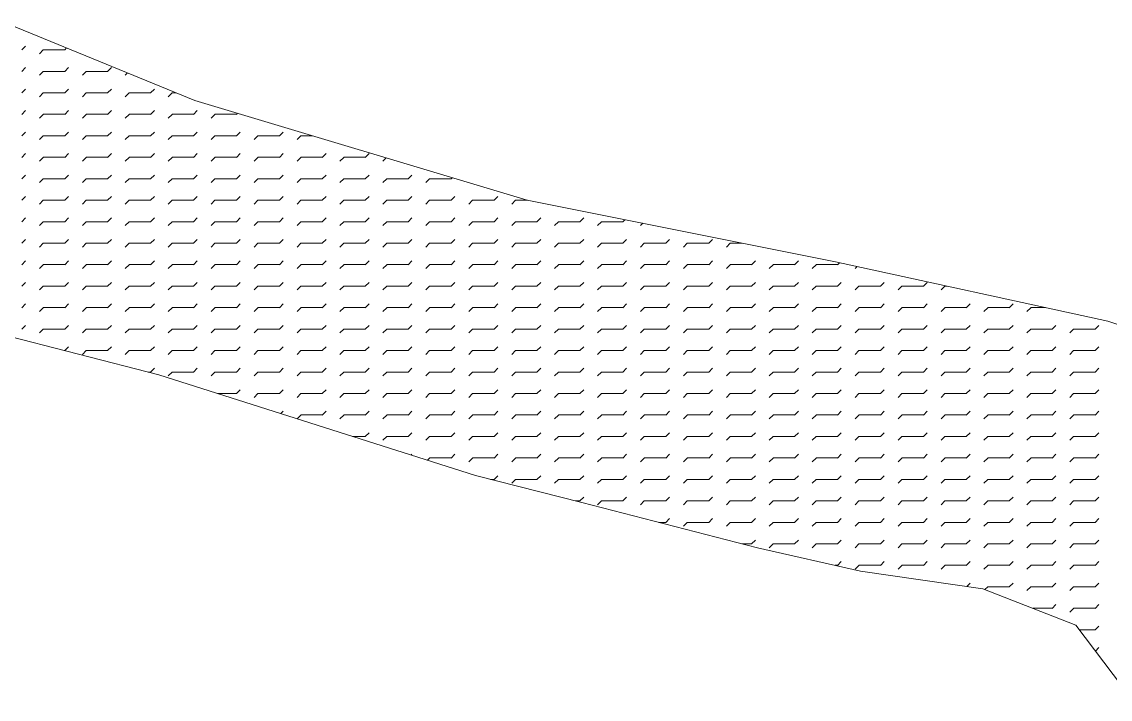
# Model space of a CAD drawing. Header units: millimetres. Extents: x 234136 to 237571, y 2625383 to 2628766.
# Drawn here: x 237427.8 to 237492.2, y 2628540.3 to 2628580.4 of the extents above; entities that cross this region are included whole.
import ezdxf

# ---------------------------------------------------------------- set-up
doc = ezdxf.new("R2010")
doc.units = ezdxf.units.MM
doc.layers.add('Pond', color=140, linetype='Continuous', lineweight=13)

msp = doc.modelspace()

# ---------------------------------------------------------------- linework, layer by layer
at = {"layer": 'Pond'}
for p, q in [((237426.646, 2628580.352), (237438.008, 2628575.695)), ((237427.77, 2628578.686), (237427.995, 2628578.911)), ((237428.816, 2628578.462), (237429.04, 2628578.686)), ((237429.04, 2628578.69), (237430.31, 2628578.69)), ((237430.31, 2628578.686), (237430.426, 2628578.802)), ((237427.77, 2628577.416), (237427.995, 2628577.641)), ((237430.31, 2628577.416), (237430.535, 2628577.641)), ((237432.85, 2628577.416), (237433.075, 2628577.641)), ((237428.816, 2628577.192), (237429.04, 2628577.416)), ((237429.04, 2628577.42), (237430.31, 2628577.42)), ((237431.356, 2628577.192), (237431.58, 2628577.416)), ((237431.58, 2628577.42), (237432.85, 2628577.42)), ((237433.896, 2628577.192), (237434.029, 2628577.325)), ((237427.77, 2628576.146), (237427.995, 2628576.371)), ((237430.31, 2628576.146), (237430.535, 2628576.371)), ((237432.85, 2628576.146), (237433.075, 2628576.371)), ((237435.39, 2628576.146), (237435.615, 2628576.371)), ((237428.816, 2628575.922), (237429.04, 2628576.146)), ((237429.04, 2628576.15), (237430.31, 2628576.15)), ((237431.356, 2628575.922), (237431.58, 2628576.146)), ((237431.58, 2628576.15), (237432.85, 2628576.15)), ((237433.896, 2628575.922), (237434.12, 2628576.146)), ((237434.12, 2628576.15), (237435.39, 2628576.15)), ((237436.436, 2628575.922), (237436.66, 2628576.146)), ((237436.66, 2628576.15), (237436.897, 2628576.15)), ((237427.77, 2628574.876), (237427.995, 2628575.101)), ((237430.31, 2628574.876), (237430.535, 2628575.101)), ((237432.85, 2628574.876), (237433.075, 2628575.101)), ((237435.39, 2628574.876), (237435.615, 2628575.101)), ((237437.93, 2628574.876), (237438.155, 2628575.101)), ((237438.008, 2628575.695), (237457.671, 2628569.804)), ((237428.816, 2628574.652), (237429.04, 2628574.876)), ((237429.04, 2628574.88), (237430.31, 2628574.88)), ((237431.356, 2628574.652), (237431.58, 2628574.876)), ((237431.58, 2628574.88), (237432.85, 2628574.88)), ((237433.896, 2628574.652), (237434.12, 2628574.876)), ((237434.12, 2628574.88), (237435.39, 2628574.88)), ((237436.436, 2628574.652), (237436.66, 2628574.876)), ((237436.66, 2628574.88), (237437.93, 2628574.88)), ((237438.976, 2628574.652), (237439.2, 2628574.876)), ((237439.2, 2628574.88), (237440.47, 2628574.88)), ((237440.47, 2628574.876), (237440.532, 2628574.938)), ((237427.77, 2628573.606), (237427.995, 2628573.831)), ((237430.31, 2628573.606), (237430.535, 2628573.831)), ((237432.85, 2628573.606), (237433.075, 2628573.831)), ((237435.39, 2628573.606), (237435.615, 2628573.831)), ((237437.93, 2628573.606), (237438.155, 2628573.831)), ((237440.47, 2628573.606), (237440.695, 2628573.831)), ((237443.01, 2628573.606), (237443.235, 2628573.831)), ((237428.816, 2628573.382), (237429.04, 2628573.606)), ((237429.04, 2628573.61), (237430.31, 2628573.61)), ((237431.356, 2628573.382), (237431.58, 2628573.606)), ((237431.58, 2628573.61), (237432.85, 2628573.61)), ((237433.896, 2628573.382), (237434.12, 2628573.606)), ((237434.12, 2628573.61), (237435.39, 2628573.61)), ((237436.436, 2628573.382), (237436.66, 2628573.606)), ((237436.66, 2628573.61), (237437.93, 2628573.61)), ((237438.976, 2628573.382), (237439.2, 2628573.606)), ((237439.2, 2628573.61), (237440.47, 2628573.61)), ((237441.516, 2628573.382), (237441.74, 2628573.606)), ((237441.74, 2628573.61), (237443.01, 2628573.61)), ((237444.056, 2628573.382), (237444.28, 2628573.606)), ((237444.28, 2628573.61), (237444.966, 2628573.61)), ((237427.77, 2628572.336), (237427.995, 2628572.561)), ((237430.31, 2628572.336), (237430.535, 2628572.561)), ((237432.85, 2628572.336), (237433.075, 2628572.561)), ((237435.39, 2628572.336), (237435.615, 2628572.561)), ((237437.93, 2628572.336), (237438.155, 2628572.561)), ((237440.47, 2628572.336), (237440.695, 2628572.561)), ((237443.01, 2628572.336), (237443.235, 2628572.561)), ((237445.55, 2628572.336), (237445.775, 2628572.561)), ((237448.09, 2628572.336), (237448.315, 2628572.561)), ((237428.816, 2628572.112), (237429.04, 2628572.336)), ((237429.04, 2628572.34), (237430.31, 2628572.34)), ((237431.356, 2628572.112), (237431.58, 2628572.336)), ((237431.58, 2628572.34), (237432.85, 2628572.34)), ((237433.896, 2628572.112), (237434.12, 2628572.336)), ((237434.12, 2628572.34), (237435.39, 2628572.34)), ((237436.436, 2628572.112), (237436.66, 2628572.336)), ((237436.66, 2628572.34), (237437.93, 2628572.34)), ((237438.976, 2628572.112), (237439.2, 2628572.336)), ((237439.2, 2628572.34), (237440.47, 2628572.34)), ((237441.516, 2628572.112), (237441.74, 2628572.336)), ((237441.74, 2628572.34), (237443.01, 2628572.34)), ((237444.056, 2628572.112), (237444.28, 2628572.336)), ((237444.28, 2628572.34), (237445.55, 2628572.34)), ((237446.596, 2628572.112), (237446.82, 2628572.336)), ((237446.82, 2628572.34), (237448.09, 2628572.34)), ((237449.136, 2628572.112), (237449.327, 2628572.303)), ((237427.77, 2628571.066), (237427.995, 2628571.291)), ((237430.31, 2628571.066), (237430.535, 2628571.291)), ((237432.85, 2628571.066), (237433.075, 2628571.291)), ((237435.39, 2628571.066), (237435.615, 2628571.291)), ((237437.93, 2628571.066), (237438.155, 2628571.291)), ((237440.47, 2628571.066), (237440.695, 2628571.291)), ((237443.01, 2628571.066), (237443.235, 2628571.291)), ((237445.55, 2628571.066), (237445.775, 2628571.291)), ((237448.09, 2628571.066), (237448.315, 2628571.291)), ((237450.63, 2628571.066), (237450.855, 2628571.291)), ((237428.816, 2628570.842), (237429.04, 2628571.066)), ((237429.04, 2628571.07), (237430.31, 2628571.07)), ((237431.356, 2628570.842), (237431.58, 2628571.066)), ((237431.58, 2628571.07), (237432.85, 2628571.07)), ((237433.896, 2628570.842), (237434.12, 2628571.066)), ((237434.12, 2628571.07), (237435.39, 2628571.07)), ((237436.436, 2628570.842), (237436.66, 2628571.066)), ((237436.66, 2628571.07), (237437.93, 2628571.07)), ((237438.976, 2628570.842), (237439.2, 2628571.066)), ((237439.2, 2628571.07), (237440.47, 2628571.07)), ((237441.516, 2628570.842), (237441.74, 2628571.066)), ((237441.74, 2628571.07), (237443.01, 2628571.07)), ((237444.056, 2628570.842), (237444.28, 2628571.066)), ((237444.28, 2628571.07), (237445.55, 2628571.07)), ((237446.596, 2628570.842), (237446.82, 2628571.066)), ((237446.82, 2628571.07), (237448.09, 2628571.07)), ((237449.136, 2628570.842), (237449.36, 2628571.066)), ((237449.36, 2628571.07), (237450.63, 2628571.07)), ((237451.676, 2628570.842), (237451.9, 2628571.066)), ((237451.9, 2628571.07), (237453.17, 2628571.07)), ((237453.17, 2628571.066), (237453.236, 2628571.132)), ((237427.77, 2628569.796), (237427.995, 2628570.021)), ((237430.31, 2628569.796), (237430.535, 2628570.021)), ((237432.85, 2628569.796), (237433.075, 2628570.021)), ((237435.39, 2628569.796), (237435.615, 2628570.021)), ((237437.93, 2628569.796), (237438.155, 2628570.021)), ((237440.47, 2628569.796), (237440.695, 2628570.021)), ((237443.01, 2628569.796), (237443.235, 2628570.021)), ((237445.55, 2628569.796), (237445.775, 2628570.021)), ((237448.09, 2628569.796), (237448.315, 2628570.021)), ((237450.63, 2628569.796), (237450.855, 2628570.021)), ((237453.17, 2628569.796), (237453.395, 2628570.021)), ((237455.71, 2628569.796), (237455.935, 2628570.021)), ((237428.816, 2628569.572), (237429.04, 2628569.796)), ((237429.04, 2628569.8), (237430.31, 2628569.8)), ((237431.356, 2628569.572), (237431.58, 2628569.796)), ((237431.58, 2628569.8), (237432.85, 2628569.8)), ((237433.896, 2628569.572), (237434.12, 2628569.796)), ((237434.12, 2628569.8), (237435.39, 2628569.8)), ((237436.436, 2628569.572), (237436.66, 2628569.796)), ((237436.66, 2628569.8), (237437.93, 2628569.8)), ((237438.976, 2628569.572), (237439.2, 2628569.796)), ((237439.2, 2628569.8), (237440.47, 2628569.8)), ((237441.516, 2628569.572), (237441.74, 2628569.796)), ((237441.74, 2628569.8), (237443.01, 2628569.8)), ((237444.056, 2628569.572), (237444.28, 2628569.796)), ((237444.28, 2628569.8), (237445.55, 2628569.8)), ((237446.596, 2628569.572), (237446.82, 2628569.796)), ((237446.82, 2628569.8), (237448.09, 2628569.8)), ((237449.136, 2628569.572), (237449.36, 2628569.796)), ((237449.36, 2628569.8), (237450.63, 2628569.8)), ((237451.676, 2628569.572), (237451.9, 2628569.796)), ((237451.9, 2628569.8), (237453.17, 2628569.8)), ((237454.216, 2628569.572), (237454.44, 2628569.796)), ((237454.44, 2628569.8), (237455.71, 2628569.8)), ((237456.756, 2628569.572), (237456.98, 2628569.796)), ((237456.98, 2628569.8), (237457.689, 2628569.8)), ((237457.671, 2628569.804), (237475.907, 2628566.159)), ((237427.77, 2628568.526), (237427.995, 2628568.751)), ((237430.31, 2628568.526), (237430.535, 2628568.751)), ((237432.85, 2628568.526), (237433.075, 2628568.751)), ((237435.39, 2628568.526), (237435.615, 2628568.751)), ((237437.93, 2628568.526), (237438.155, 2628568.751)), ((237440.47, 2628568.526), (237440.695, 2628568.751)), ((237443.01, 2628568.526), (237443.235, 2628568.751)), ((237445.55, 2628568.526), (237445.775, 2628568.751)), ((237448.09, 2628568.526), (237448.315, 2628568.751)), ((237450.63, 2628568.526), (237450.855, 2628568.751)), ((237453.17, 2628568.526), (237453.395, 2628568.751)), ((237455.71, 2628568.526), (237455.935, 2628568.751)), ((237458.25, 2628568.526), (237458.475, 2628568.751)), ((237460.79, 2628568.526), (237461.015, 2628568.751)), ((237463.33, 2628568.526), (237463.452, 2628568.648)), ((237428.816, 2628568.302), (237429.04, 2628568.526)), ((237429.04, 2628568.53), (237430.31, 2628568.53)), ((237431.356, 2628568.302), (237431.58, 2628568.526)), ((237431.58, 2628568.53), (237432.85, 2628568.53)), ((237433.896, 2628568.302), (237434.12, 2628568.526)), ((237434.12, 2628568.53), (237435.39, 2628568.53)), ((237436.436, 2628568.302), (237436.66, 2628568.526)), ((237436.66, 2628568.53), (237437.93, 2628568.53)), ((237438.976, 2628568.302), (237439.2, 2628568.526)), ((237439.2, 2628568.53), (237440.47, 2628568.53)), ((237441.516, 2628568.302), (237441.74, 2628568.526)), ((237441.74, 2628568.53), (237443.01, 2628568.53)), ((237444.056, 2628568.302), (237444.28, 2628568.526)), ((237444.28, 2628568.53), (237445.55, 2628568.53)), ((237446.596, 2628568.302), (237446.82, 2628568.526)), ((237446.82, 2628568.53), (237448.09, 2628568.53)), ((237449.136, 2628568.302), (237449.36, 2628568.526)), ((237449.36, 2628568.53), (237450.63, 2628568.53)), ((237451.676, 2628568.302), (237451.9, 2628568.526)), ((237451.9, 2628568.53), (237453.17, 2628568.53)), ((237454.216, 2628568.302), (237454.44, 2628568.526)), ((237454.44, 2628568.53), (237455.71, 2628568.53)), ((237456.756, 2628568.302), (237456.98, 2628568.526)), ((237456.98, 2628568.53), (237458.25, 2628568.53)), ((237459.296, 2628568.302), (237459.52, 2628568.526)), ((237459.52, 2628568.53), (237460.79, 2628568.53)), ((237461.836, 2628568.302), (237462.06, 2628568.526)), ((237462.06, 2628568.53), (237463.33, 2628568.53)), ((237464.376, 2628568.302), (237464.51, 2628568.436)), ((237427.77, 2628567.256), (237427.995, 2628567.481)), ((237430.31, 2628567.256), (237430.535, 2628567.481)), ((237432.85, 2628567.256), (237433.075, 2628567.481)), ((237435.39, 2628567.256), (237435.615, 2628567.481)), ((237437.93, 2628567.256), (237438.155, 2628567.481)), ((237440.47, 2628567.256), (237440.695, 2628567.481)), ((237443.01, 2628567.256), (237443.235, 2628567.481)), ((237445.55, 2628567.256), (237445.775, 2628567.481)), ((237448.09, 2628567.256), (237448.315, 2628567.481)), ((237450.63, 2628567.256), (237450.855, 2628567.481)), ((237453.17, 2628567.256), (237453.395, 2628567.481)), ((237455.71, 2628567.256), (237455.935, 2628567.481)), ((237458.25, 2628567.256), (237458.475, 2628567.481)), ((237460.79, 2628567.256), (237461.015, 2628567.481)), ((237463.33, 2628567.256), (237463.555, 2628567.481)), ((237465.87, 2628567.256), (237466.095, 2628567.481)), ((237468.41, 2628567.256), (237468.635, 2628567.481)), ((237428.816, 2628567.032), (237429.04, 2628567.256)), ((237429.04, 2628567.26), (237430.31, 2628567.26)), ((237431.356, 2628567.032), (237431.58, 2628567.256)), ((237431.58, 2628567.26), (237432.85, 2628567.26)), ((237433.896, 2628567.032), (237434.12, 2628567.256)), ((237434.12, 2628567.26), (237435.39, 2628567.26)), ((237436.436, 2628567.032), (237436.66, 2628567.256)), ((237436.66, 2628567.26), (237437.93, 2628567.26)), ((237438.976, 2628567.032), (237439.2, 2628567.256)), ((237439.2, 2628567.26), (237440.47, 2628567.26)), ((237441.516, 2628567.032), (237441.74, 2628567.256)), ((237441.74, 2628567.26), (237443.01, 2628567.26)), ((237444.056, 2628567.032), (237444.28, 2628567.256)), ((237444.28, 2628567.26), (237445.55, 2628567.26)), ((237446.596, 2628567.032), (237446.82, 2628567.256)), ((237446.82, 2628567.26), (237448.09, 2628567.26)), ((237449.136, 2628567.032), (237449.36, 2628567.256)), ((237449.36, 2628567.26), (237450.63, 2628567.26)), ((237451.676, 2628567.032), (237451.9, 2628567.256)), ((237451.9, 2628567.26), (237453.17, 2628567.26)), ((237454.216, 2628567.032), (237454.44, 2628567.256)), ((237454.44, 2628567.26), (237455.71, 2628567.26)), ((237456.756, 2628567.032), (237456.98, 2628567.256)), ((237456.98, 2628567.26), (237458.25, 2628567.26)), ((237459.296, 2628567.032), (237459.52, 2628567.256)), ((237459.52, 2628567.26), (237460.79, 2628567.26)), ((237461.836, 2628567.032), (237462.06, 2628567.256)), ((237462.06, 2628567.26), (237463.33, 2628567.26)), ((237464.376, 2628567.032), (237464.6, 2628567.256)), ((237464.6, 2628567.26), (237465.87, 2628567.26)), ((237466.916, 2628567.032), (237467.14, 2628567.256)), ((237467.14, 2628567.26), (237468.41, 2628567.26)), ((237469.456, 2628567.032), (237469.68, 2628567.256)), ((237469.68, 2628567.26), (237470.397, 2628567.26)), ((237427.77, 2628565.986), (237427.995, 2628566.211)), ((237430.31, 2628565.986), (237430.535, 2628566.211)), ((237432.85, 2628565.986), (237433.075, 2628566.211)), ((237435.39, 2628565.986), (237435.615, 2628566.211)), ((237437.93, 2628565.986), (237438.155, 2628566.211)), ((237440.47, 2628565.986), (237440.695, 2628566.211)), ((237443.01, 2628565.986), (237443.235, 2628566.211)), ((237445.55, 2628565.986), (237445.775, 2628566.211)), ((237448.09, 2628565.986), (237448.315, 2628566.211)), ((237450.63, 2628565.986), (237450.855, 2628566.211)), ((237453.17, 2628565.986), (237453.395, 2628566.211)), ((237455.71, 2628565.986), (237455.935, 2628566.211)), ((237458.25, 2628565.986), (237458.475, 2628566.211)), ((237460.79, 2628565.986), (237461.015, 2628566.211)), ((237463.33, 2628565.986), (237463.555, 2628566.211)), ((237465.87, 2628565.986), (237466.095, 2628566.211)), ((237468.41, 2628565.986), (237468.635, 2628566.211)), ((237470.95, 2628565.986), (237471.175, 2628566.211)), ((237473.49, 2628565.986), (237473.715, 2628566.211)), ((237475.907, 2628566.159), (237492.016, 2628562.65)), ((237476.03, 2628565.986), (237476.15, 2628566.106)), ((237428.816, 2628565.762), (237429.04, 2628565.986)), ((237429.04, 2628565.99), (237430.31, 2628565.99)), ((237431.356, 2628565.762), (237431.58, 2628565.986)), ((237431.58, 2628565.99), (237432.85, 2628565.99)), ((237433.896, 2628565.762), (237434.12, 2628565.986)), ((237434.12, 2628565.99), (237435.39, 2628565.99)), ((237436.436, 2628565.762), (237436.66, 2628565.986)), ((237436.66, 2628565.99), (237437.93, 2628565.99)), ((237438.976, 2628565.762), (237439.2, 2628565.986)), ((237439.2, 2628565.99), (237440.47, 2628565.99)), ((237441.516, 2628565.762), (237441.74, 2628565.986)), ((237441.74, 2628565.99), (237443.01, 2628565.99)), ((237444.056, 2628565.762), (237444.28, 2628565.986)), ((237444.28, 2628565.99), (237445.55, 2628565.99)), ((237446.596, 2628565.762), (237446.82, 2628565.986)), ((237446.82, 2628565.99), (237448.09, 2628565.99)), ((237449.136, 2628565.762), (237449.36, 2628565.986)), ((237449.36, 2628565.99), (237450.63, 2628565.99)), ((237451.676, 2628565.762), (237451.9, 2628565.986)), ((237451.9, 2628565.99), (237453.17, 2628565.99)), ((237454.216, 2628565.762), (237454.44, 2628565.986)), ((237454.44, 2628565.99), (237455.71, 2628565.99)), ((237456.756, 2628565.762), (237456.98, 2628565.986)), ((237456.98, 2628565.99), (237458.25, 2628565.99)), ((237459.296, 2628565.762), (237459.52, 2628565.986)), ((237459.52, 2628565.99), (237460.79, 2628565.99)), ((237461.836, 2628565.762), (237462.06, 2628565.986)), ((237462.06, 2628565.99), (237463.33, 2628565.99)), ((237464.376, 2628565.762), (237464.6, 2628565.986)), ((237464.6, 2628565.99), (237465.87, 2628565.99)), ((237466.916, 2628565.762), (237467.14, 2628565.986)), ((237467.14, 2628565.99), (237468.41, 2628565.99)), ((237469.456, 2628565.762), (237469.68, 2628565.986)), ((237469.68, 2628565.99), (237470.95, 2628565.99)), ((237471.996, 2628565.762), (237472.22, 2628565.986)), ((237472.22, 2628565.99), (237473.49, 2628565.99)), ((237474.536, 2628565.762), (237474.76, 2628565.986)), ((237474.76, 2628565.99), (237476.03, 2628565.99)), ((237477.076, 2628565.762), (237477.193, 2628565.879)), ((237427.77, 2628564.716), (237427.995, 2628564.941)), ((237430.31, 2628564.716), (237430.535, 2628564.941)), ((237432.85, 2628564.716), (237433.075, 2628564.941)), ((237435.39, 2628564.716), (237435.615, 2628564.941)), ((237437.93, 2628564.716), (237438.155, 2628564.941)), ((237440.47, 2628564.716), (237440.695, 2628564.941)), ((237443.01, 2628564.716), (237443.235, 2628564.941)), ((237445.55, 2628564.716), (237445.775, 2628564.941)), ((237448.09, 2628564.716), (237448.315, 2628564.941)), ((237450.63, 2628564.716), (237450.855, 2628564.941)), ((237453.17, 2628564.716), (237453.395, 2628564.941)), ((237455.71, 2628564.716), (237455.935, 2628564.941)), ((237458.25, 2628564.716), (237458.475, 2628564.941)), ((237460.79, 2628564.716), (237461.015, 2628564.941)), ((237463.33, 2628564.716), (237463.555, 2628564.941)), ((237465.87, 2628564.716), (237466.095, 2628564.941)), ((237468.41, 2628564.716), (237468.635, 2628564.941)), ((237470.95, 2628564.716), (237471.175, 2628564.941)), ((237473.49, 2628564.716), (237473.715, 2628564.941)), ((237476.03, 2628564.716), (237476.255, 2628564.941)), ((237478.57, 2628564.716), (237478.795, 2628564.941)), ((237481.11, 2628564.716), (237481.335, 2628564.941)), ((237428.816, 2628564.492), (237429.04, 2628564.716)), ((237429.04, 2628564.72), (237430.31, 2628564.72)), ((237431.356, 2628564.492), (237431.58, 2628564.716)), ((237431.58, 2628564.72), (237432.85, 2628564.72)), ((237433.896, 2628564.492), (237434.12, 2628564.716)), ((237434.12, 2628564.72), (237435.39, 2628564.72)), ((237436.436, 2628564.492), (237436.66, 2628564.716)), ((237436.66, 2628564.72), (237437.93, 2628564.72)), ((237438.976, 2628564.492), (237439.2, 2628564.716)), ((237439.2, 2628564.72), (237440.47, 2628564.72)), ((237441.516, 2628564.492), (237441.74, 2628564.716)), ((237441.74, 2628564.72), (237443.01, 2628564.72)), ((237444.056, 2628564.492), (237444.28, 2628564.716)), ((237444.28, 2628564.72), (237445.55, 2628564.72)), ((237446.596, 2628564.492), (237446.82, 2628564.716)), ((237446.82, 2628564.72), (237448.09, 2628564.72)), ((237449.136, 2628564.492), (237449.36, 2628564.716)), ((237449.36, 2628564.72), (237450.63, 2628564.72)), ((237451.676, 2628564.492), (237451.9, 2628564.716)), ((237451.9, 2628564.72), (237453.17, 2628564.72)), ((237454.216, 2628564.492), (237454.44, 2628564.716)), ((237454.44, 2628564.72), (237455.71, 2628564.72)), ((237456.756, 2628564.492), (237456.98, 2628564.716)), ((237456.98, 2628564.72), (237458.25, 2628564.72)), ((237459.296, 2628564.492), (237459.52, 2628564.716)), ((237459.52, 2628564.72), (237460.79, 2628564.72)), ((237461.836, 2628564.492), (237462.06, 2628564.716)), ((237462.06, 2628564.72), (237463.33, 2628564.72)), ((237464.376, 2628564.492), (237464.6, 2628564.716)), ((237464.6, 2628564.72), (237465.87, 2628564.72)), ((237466.916, 2628564.492), (237467.14, 2628564.716)), ((237467.14, 2628564.72), (237468.41, 2628564.72)), ((237469.456, 2628564.492), (237469.68, 2628564.716)), ((237469.68, 2628564.72), (237470.95, 2628564.72)), ((237471.996, 2628564.492), (237472.22, 2628564.716)), ((237472.22, 2628564.72), (237473.49, 2628564.72)), ((237474.536, 2628564.492), (237474.76, 2628564.716)), ((237474.76, 2628564.72), (237476.03, 2628564.72)), ((237477.076, 2628564.492), (237477.3, 2628564.716)), ((237477.3, 2628564.72), (237478.57, 2628564.72)), ((237479.616, 2628564.492), (237479.84, 2628564.716)), ((237479.84, 2628564.72), (237481.11, 2628564.72)), ((237482.156, 2628564.492), (237482.38, 2628564.716)), ((237482.38, 2628564.72), (237482.512, 2628564.72)), ((237427.77, 2628563.446), (237427.995, 2628563.671)), ((237430.31, 2628563.446), (237430.535, 2628563.671)), ((237432.85, 2628563.446), (237433.075, 2628563.671)), ((237435.39, 2628563.446), (237435.615, 2628563.671)), ((237437.93, 2628563.446), (237438.155, 2628563.671)), ((237440.47, 2628563.446), (237440.695, 2628563.671)), ((237443.01, 2628563.446), (237443.235, 2628563.671)), ((237445.55, 2628563.446), (237445.775, 2628563.671)), ((237448.09, 2628563.446), (237448.315, 2628563.671)), ((237450.63, 2628563.446), (237450.855, 2628563.671)), ((237453.17, 2628563.446), (237453.395, 2628563.671)), ((237455.71, 2628563.446), (237455.935, 2628563.671)), ((237458.25, 2628563.446), (237458.475, 2628563.671)), ((237460.79, 2628563.446), (237461.015, 2628563.671)), ((237463.33, 2628563.446), (237463.555, 2628563.671)), ((237465.87, 2628563.446), (237466.095, 2628563.671)), ((237468.41, 2628563.446), (237468.635, 2628563.671)), ((237470.95, 2628563.446), (237471.175, 2628563.671)), ((237473.49, 2628563.446), (237473.715, 2628563.671)), ((237476.03, 2628563.446), (237476.255, 2628563.671)), ((237478.57, 2628563.446), (237478.795, 2628563.671)), ((237481.11, 2628563.446), (237481.335, 2628563.671)), ((237483.65, 2628563.446), (237483.875, 2628563.671)), ((237486.19, 2628563.446), (237486.415, 2628563.671)), ((237428.816, 2628563.222), (237429.04, 2628563.446)), ((237429.04, 2628563.45), (237430.31, 2628563.45)), ((237431.356, 2628563.222), (237431.58, 2628563.446)), ((237431.58, 2628563.45), (237432.85, 2628563.45)), ((237433.896, 2628563.222), (237434.12, 2628563.446)), ((237434.12, 2628563.45), (237435.39, 2628563.45)), ((237436.436, 2628563.222), (237436.66, 2628563.446)), ((237436.66, 2628563.45), (237437.93, 2628563.45)), ((237438.976, 2628563.222), (237439.2, 2628563.446)), ((237439.2, 2628563.45), (237440.47, 2628563.45)), ((237441.516, 2628563.222), (237441.74, 2628563.446)), ((237441.74, 2628563.45), (237443.01, 2628563.45)), ((237444.056, 2628563.222), (237444.28, 2628563.446)), ((237444.28, 2628563.45), (237445.55, 2628563.45)), ((237446.596, 2628563.222), (237446.82, 2628563.446)), ((237446.82, 2628563.45), (237448.09, 2628563.45)), ((237449.136, 2628563.222), (237449.36, 2628563.446)), ((237449.36, 2628563.45), (237450.63, 2628563.45)), ((237451.676, 2628563.222), (237451.9, 2628563.446)), ((237451.9, 2628563.45), (237453.17, 2628563.45)), ((237454.216, 2628563.222), (237454.44, 2628563.446)), ((237454.44, 2628563.45), (237455.71, 2628563.45)), ((237456.756, 2628563.222), (237456.98, 2628563.446)), ((237456.98, 2628563.45), (237458.25, 2628563.45)), ((237459.296, 2628563.222), (237459.52, 2628563.446)), ((237459.52, 2628563.45), (237460.79, 2628563.45)), ((237461.836, 2628563.222), (237462.06, 2628563.446)), ((237462.06, 2628563.45), (237463.33, 2628563.45)), ((237464.376, 2628563.222), (237464.6, 2628563.446)), ((237464.6, 2628563.45), (237465.87, 2628563.45)), ((237466.916, 2628563.222), (237467.14, 2628563.446)), ((237467.14, 2628563.45), (237468.41, 2628563.45)), ((237469.456, 2628563.222), (237469.68, 2628563.446)), ((237469.68, 2628563.45), (237470.95, 2628563.45)), ((237471.996, 2628563.222), (237472.22, 2628563.446)), ((237472.22, 2628563.45), (237473.49, 2628563.45)), ((237474.536, 2628563.222), (237474.76, 2628563.446)), ((237474.76, 2628563.45), (237476.03, 2628563.45)), ((237477.076, 2628563.222), (237477.3, 2628563.446)), ((237477.3, 2628563.45), (237478.57, 2628563.45)), ((237479.616, 2628563.222), (237479.84, 2628563.446)), ((237479.84, 2628563.45), (237481.11, 2628563.45)), ((237482.156, 2628563.222), (237482.38, 2628563.446)), ((237482.38, 2628563.45), (237483.65, 2628563.45)), ((237484.696, 2628563.222), (237484.92, 2628563.446)), ((237484.92, 2628563.45), (237486.19, 2628563.45)), ((237487.236, 2628563.222), (237487.46, 2628563.446)), ((237487.46, 2628563.45), (237488.342, 2628563.45)), ((237427.77, 2628562.176), (237427.995, 2628562.401)), ((237430.31, 2628562.176), (237430.535, 2628562.401)), ((237432.85, 2628562.176), (237433.075, 2628562.401)), ((237435.39, 2628562.176), (237435.615, 2628562.401)), ((237437.93, 2628562.176), (237438.155, 2628562.401)), ((237440.47, 2628562.176), (237440.695, 2628562.401)), ((237443.01, 2628562.176), (237443.235, 2628562.401)), ((237445.55, 2628562.176), (237445.775, 2628562.401)), ((237448.09, 2628562.176), (237448.315, 2628562.401)), ((237450.63, 2628562.176), (237450.855, 2628562.401)), ((237453.17, 2628562.176), (237453.395, 2628562.401)), ((237455.71, 2628562.176), (237455.935, 2628562.401)), ((237458.25, 2628562.176), (237458.475, 2628562.401)), ((237460.79, 2628562.176), (237461.015, 2628562.401)), ((237463.33, 2628562.176), (237463.555, 2628562.401)), ((237465.87, 2628562.176), (237466.095, 2628562.401)), ((237468.41, 2628562.176), (237468.635, 2628562.401)), ((237470.95, 2628562.176), (237471.175, 2628562.401)), ((237473.49, 2628562.176), (237473.715, 2628562.401)), ((237476.03, 2628562.176), (237476.255, 2628562.401)), ((237478.57, 2628562.176), (237478.795, 2628562.401)), ((237481.11, 2628562.176), (237481.335, 2628562.401)), ((237483.65, 2628562.176), (237483.875, 2628562.401)), ((237486.19, 2628562.176), (237486.415, 2628562.401)), ((237488.73, 2628562.176), (237488.955, 2628562.401)), ((237491.27, 2628562.176), (237491.495, 2628562.401)), ((237492.016, 2628562.65), (237507.2, 2628557.657)), ((237435.879, 2628559.477), (237425.607, 2628562.114)), ((237428.816, 2628561.952), (237429.04, 2628562.176)), ((237429.04, 2628562.18), (237430.31, 2628562.18)), ((237431.356, 2628561.952), (237431.58, 2628562.176)), ((237431.58, 2628562.18), (237432.85, 2628562.18)), ((237433.896, 2628561.952), (237434.12, 2628562.176)), ((237434.12, 2628562.18), (237435.39, 2628562.18)), ((237436.436, 2628561.952), (237436.66, 2628562.176)), ((237436.66, 2628562.18), (237437.93, 2628562.18)), ((237438.976, 2628561.952), (237439.2, 2628562.176)), ((237439.2, 2628562.18), (237440.47, 2628562.18)), ((237441.516, 2628561.952), (237441.74, 2628562.176)), ((237441.74, 2628562.18), (237443.01, 2628562.18)), ((237444.056, 2628561.952), (237444.28, 2628562.176)), ((237444.28, 2628562.18), (237445.55, 2628562.18)), ((237446.596, 2628561.952), (237446.82, 2628562.176)), ((237446.82, 2628562.18), (237448.09, 2628562.18)), ((237449.136, 2628561.952), (237449.36, 2628562.176)), ((237449.36, 2628562.18), (237450.63, 2628562.18)), ((237451.676, 2628561.952), (237451.9, 2628562.176)), ((237451.9, 2628562.18), (237453.17, 2628562.18)), ((237454.216, 2628561.952), (237454.44, 2628562.176)), ((237454.44, 2628562.18), (237455.71, 2628562.18)), ((237456.756, 2628561.952), (237456.98, 2628562.176)), ((237456.98, 2628562.18), (237458.25, 2628562.18)), ((237459.296, 2628561.952), (237459.52, 2628562.176)), ((237459.52, 2628562.18), (237460.79, 2628562.18)), ((237461.836, 2628561.952), (237462.06, 2628562.176)), ((237462.06, 2628562.18), (237463.33, 2628562.18)), ((237464.376, 2628561.952), (237464.6, 2628562.176)), ((237464.6, 2628562.18), (237465.87, 2628562.18)), ((237466.916, 2628561.952), (237467.14, 2628562.176)), ((237467.14, 2628562.18), (237468.41, 2628562.18)), ((237469.456, 2628561.952), (237469.68, 2628562.176)), ((237469.68, 2628562.18), (237470.95, 2628562.18)), ((237471.996, 2628561.952), (237472.22, 2628562.176)), ((237472.22, 2628562.18), (237473.49, 2628562.18)), ((237474.536, 2628561.952), (237474.76, 2628562.176)), ((237474.76, 2628562.18), (237476.03, 2628562.18)), ((237477.076, 2628561.952), (237477.3, 2628562.176)), ((237477.3, 2628562.18), (237478.57, 2628562.18)), ((237479.616, 2628561.952), (237479.84, 2628562.176)), ((237479.84, 2628562.18), (237481.11, 2628562.18)), ((237482.156, 2628561.952), (237482.38, 2628562.176)), ((237482.38, 2628562.18), (237483.65, 2628562.18)), ((237484.696, 2628561.952), (237484.92, 2628562.176)), ((237484.92, 2628562.18), (237486.19, 2628562.18)), ((237487.236, 2628561.952), (237487.46, 2628562.176)), ((237487.46, 2628562.18), (237488.73, 2628562.18)), ((237489.776, 2628561.952), (237490, 2628562.176)), ((237490, 2628562.18), (237491.27, 2628562.18)), ((237430.295, 2628560.91), (237430.31, 2628560.91)), ((237430.31, 2628560.906), (237430.535, 2628561.131)), ((237431.356, 2628560.682), (237431.58, 2628560.906)), ((237431.58, 2628560.91), (237432.85, 2628560.91)), ((237432.85, 2628560.906), (237433.075, 2628561.131)), ((237433.896, 2628560.682), (237434.12, 2628560.906)), ((237434.12, 2628560.91), (237435.39, 2628560.91)), ((237435.39, 2628560.906), (237435.615, 2628561.131)), ((237436.436, 2628560.682), (237436.66, 2628560.906)), ((237436.66, 2628560.91), (237437.93, 2628560.91)), ((237437.93, 2628560.906), (237438.155, 2628561.131)), ((237438.976, 2628560.682), (237439.2, 2628560.906)), ((237439.2, 2628560.91), (237440.47, 2628560.91)), ((237440.47, 2628560.906), (237440.695, 2628561.131)), ((237441.516, 2628560.682), (237441.74, 2628560.906)), ((237441.74, 2628560.91), (237443.01, 2628560.91)), ((237443.01, 2628560.906), (237443.235, 2628561.131)), ((237444.056, 2628560.682), (237444.28, 2628560.906)), ((237444.28, 2628560.91), (237445.55, 2628560.91)), ((237445.55, 2628560.906), (237445.775, 2628561.131)), ((237446.596, 2628560.682), (237446.82, 2628560.906)), ((237446.82, 2628560.91), (237448.09, 2628560.91)), ((237448.09, 2628560.906), (237448.315, 2628561.131)), ((237449.136, 2628560.682), (237449.36, 2628560.906)), ((237449.36, 2628560.91), (237450.63, 2628560.91)), ((237450.63, 2628560.906), (237450.855, 2628561.131)), ((237451.676, 2628560.682), (237451.9, 2628560.906)), ((237451.9, 2628560.91), (237453.17, 2628560.91)), ((237453.17, 2628560.906), (237453.395, 2628561.131)), ((237454.216, 2628560.682), (237454.44, 2628560.906)), ((237454.44, 2628560.91), (237455.71, 2628560.91)), ((237455.71, 2628560.906), (237455.935, 2628561.131)), ((237456.756, 2628560.682), (237456.98, 2628560.906)), ((237456.98, 2628560.91), (237458.25, 2628560.91)), ((237458.25, 2628560.906), (237458.475, 2628561.131)), ((237459.296, 2628560.682), (237459.52, 2628560.906)), ((237459.52, 2628560.91), (237460.79, 2628560.91)), ((237460.79, 2628560.906), (237461.015, 2628561.131)), ((237461.836, 2628560.682), (237462.06, 2628560.906)), ((237462.06, 2628560.91), (237463.33, 2628560.91)), ((237463.33, 2628560.906), (237463.555, 2628561.131)), ((237464.376, 2628560.682), (237464.6, 2628560.906)), ((237464.6, 2628560.91), (237465.87, 2628560.91)), ((237465.87, 2628560.906), (237466.095, 2628561.131)), ((237466.916, 2628560.682), (237467.14, 2628560.906)), ((237467.14, 2628560.91), (237468.41, 2628560.91)), ((237468.41, 2628560.906), (237468.635, 2628561.131)), ((237469.456, 2628560.682), (237469.68, 2628560.906)), ((237469.68, 2628560.91), (237470.95, 2628560.91)), ((237470.95, 2628560.906), (237471.175, 2628561.131)), ((237471.996, 2628560.682), (237472.22, 2628560.906)), ((237472.22, 2628560.91), (237473.49, 2628560.91)), ((237473.49, 2628560.906), (237473.715, 2628561.131)), ((237474.536, 2628560.682), (237474.76, 2628560.906)), ((237474.76, 2628560.91), (237476.03, 2628560.91)), ((237476.03, 2628560.906), (237476.255, 2628561.131)), ((237477.076, 2628560.682), (237477.3, 2628560.906)), ((237477.3, 2628560.91), (237478.57, 2628560.91)), ((237478.57, 2628560.906), (237478.795, 2628561.131)), ((237479.616, 2628560.682), (237479.84, 2628560.906)), ((237479.84, 2628560.91), (237481.11, 2628560.91)), ((237481.11, 2628560.906), (237481.335, 2628561.131)), ((237482.156, 2628560.682), (237482.38, 2628560.906)), ((237482.38, 2628560.91), (237483.65, 2628560.91)), ((237483.65, 2628560.906), (237483.875, 2628561.131)), ((237484.696, 2628560.682), (237484.92, 2628560.906)), ((237484.92, 2628560.91), (237486.19, 2628560.91)), ((237486.19, 2628560.906), (237486.415, 2628561.131)), ((237487.236, 2628560.682), (237487.46, 2628560.906)), ((237487.46, 2628560.91), (237488.73, 2628560.91)), ((237488.73, 2628560.906), (237488.955, 2628561.131)), ((237489.776, 2628560.682), (237490, 2628560.906)), ((237490, 2628560.91), (237491.27, 2628560.91)), ((237491.27, 2628560.906), (237491.495, 2628561.131)), ((237435.242, 2628559.64), (237435.39, 2628559.64)), ((237435.39, 2628559.636), (237435.615, 2628559.861)), ((237436.436, 2628559.412), (237436.66, 2628559.636)), ((237436.66, 2628559.64), (237437.93, 2628559.64)), ((237437.93, 2628559.636), (237438.155, 2628559.861)), ((237438.976, 2628559.412), (237439.2, 2628559.636)), ((237439.2, 2628559.64), (237440.47, 2628559.64)), ((237440.47, 2628559.636), (237440.695, 2628559.861)), ((237441.516, 2628559.412), (237441.74, 2628559.636)), ((237441.74, 2628559.64), (237443.01, 2628559.64)), ((237443.01, 2628559.636), (237443.235, 2628559.861)), ((237444.056, 2628559.412), (237444.28, 2628559.636)), ((237444.28, 2628559.64), (237445.55, 2628559.64)), ((237445.55, 2628559.636), (237445.775, 2628559.861)), ((237446.596, 2628559.412), (237446.82, 2628559.636)), ((237446.82, 2628559.64), (237448.09, 2628559.64)), ((237448.09, 2628559.636), (237448.315, 2628559.861)), ((237449.136, 2628559.412), (237449.36, 2628559.636)), ((237449.36, 2628559.64), (237450.63, 2628559.64)), ((237450.63, 2628559.636), (237450.855, 2628559.861)), ((237451.676, 2628559.412), (237451.9, 2628559.636)), ((237451.9, 2628559.64), (237453.17, 2628559.64)), ((237453.17, 2628559.636), (237453.395, 2628559.861)), ((237454.216, 2628559.412), (237454.44, 2628559.636)), ((237454.44, 2628559.64), (237455.71, 2628559.64)), ((237455.71, 2628559.636), (237455.935, 2628559.861)), ((237456.756, 2628559.412), (237456.98, 2628559.636)), ((237456.98, 2628559.64), (237458.25, 2628559.64)), ((237458.25, 2628559.636), (237458.475, 2628559.861)), ((237459.296, 2628559.412), (237459.52, 2628559.636)), ((237459.52, 2628559.64), (237460.79, 2628559.64)), ((237460.79, 2628559.636), (237461.015, 2628559.861)), ((237461.836, 2628559.412), (237462.06, 2628559.636)), ((237462.06, 2628559.64), (237463.33, 2628559.64)), ((237463.33, 2628559.636), (237463.555, 2628559.861)), ((237464.376, 2628559.412), (237464.6, 2628559.636)), ((237464.6, 2628559.64), (237465.87, 2628559.64)), ((237465.87, 2628559.636), (237466.095, 2628559.861)), ((237466.916, 2628559.412), (237467.14, 2628559.636)), ((237467.14, 2628559.64), (237468.41, 2628559.64)), ((237468.41, 2628559.636), (237468.635, 2628559.861)), ((237469.456, 2628559.412), (237469.68, 2628559.636)), ((237469.68, 2628559.64), (237470.95, 2628559.64)), ((237470.95, 2628559.636), (237471.175, 2628559.861)), ((237471.996, 2628559.412), (237472.22, 2628559.636)), ((237472.22, 2628559.64), (237473.49, 2628559.64)), ((237473.49, 2628559.636), (237473.715, 2628559.861)), ((237474.536, 2628559.412), (237474.76, 2628559.636)), ((237474.76, 2628559.64), (237476.03, 2628559.64)), ((237476.03, 2628559.636), (237476.255, 2628559.861)), ((237477.076, 2628559.412), (237477.3, 2628559.636)), ((237477.3, 2628559.64), (237478.57, 2628559.64)), ((237478.57, 2628559.636), (237478.795, 2628559.861)), ((237479.616, 2628559.412), (237479.84, 2628559.636)), ((237479.84, 2628559.64), (237481.11, 2628559.64)), ((237481.11, 2628559.636), (237481.335, 2628559.861)), ((237482.156, 2628559.412), (237482.38, 2628559.636)), ((237482.38, 2628559.64), (237483.65, 2628559.64)), ((237483.65, 2628559.636), (237483.875, 2628559.861)), ((237484.696, 2628559.412), (237484.92, 2628559.636)), ((237484.92, 2628559.64), (237486.19, 2628559.64)), ((237486.19, 2628559.636), (237486.415, 2628559.861)), ((237487.236, 2628559.412), (237487.46, 2628559.636)), ((237487.46, 2628559.64), (237488.73, 2628559.64)), ((237488.73, 2628559.636), (237488.955, 2628559.861)), ((237489.776, 2628559.412), (237490, 2628559.636)), ((237490, 2628559.64), (237491.27, 2628559.64)), ((237491.27, 2628559.636), (237491.495, 2628559.861)), ((237454.609, 2628553.518), (237435.879, 2628559.477)), ((237439.357, 2628558.37), (237440.47, 2628558.37)), ((237440.47, 2628558.366), (237440.695, 2628558.591)), ((237441.516, 2628558.142), (237441.74, 2628558.366)), ((237441.74, 2628558.37), (237443.01, 2628558.37)), ((237443.01, 2628558.366), (237443.235, 2628558.591)), ((237444.056, 2628558.142), (237444.28, 2628558.366)), ((237444.28, 2628558.37), (237445.55, 2628558.37)), ((237445.55, 2628558.366), (237445.775, 2628558.591)), ((237446.596, 2628558.142), (237446.82, 2628558.366)), ((237446.82, 2628558.37), (237448.09, 2628558.37)), ((237448.09, 2628558.366), (237448.315, 2628558.591)), ((237449.136, 2628558.142), (237449.36, 2628558.366)), ((237449.36, 2628558.37), (237450.63, 2628558.37)), ((237450.63, 2628558.366), (237450.855, 2628558.591)), ((237451.676, 2628558.142), (237451.9, 2628558.366)), ((237451.9, 2628558.37), (237453.17, 2628558.37)), ((237453.17, 2628558.366), (237453.395, 2628558.591)), ((237454.216, 2628558.142), (237454.44, 2628558.366)), ((237454.44, 2628558.37), (237455.71, 2628558.37)), ((237455.71, 2628558.366), (237455.935, 2628558.591)), ((237456.756, 2628558.142), (237456.98, 2628558.366)), ((237456.98, 2628558.37), (237458.25, 2628558.37)), ((237458.25, 2628558.366), (237458.475, 2628558.591)), ((237459.296, 2628558.142), (237459.52, 2628558.366)), ((237459.52, 2628558.37), (237460.79, 2628558.37)), ((237460.79, 2628558.366), (237461.015, 2628558.591)), ((237461.836, 2628558.142), (237462.06, 2628558.366)), ((237462.06, 2628558.37), (237463.33, 2628558.37)), ((237463.33, 2628558.366), (237463.555, 2628558.591)), ((237464.376, 2628558.142), (237464.6, 2628558.366)), ((237464.6, 2628558.37), (237465.87, 2628558.37)), ((237465.87, 2628558.366), (237466.095, 2628558.591)), ((237466.916, 2628558.142), (237467.14, 2628558.366)), ((237467.14, 2628558.37), (237468.41, 2628558.37)), ((237468.41, 2628558.366), (237468.635, 2628558.591)), ((237469.456, 2628558.142), (237469.68, 2628558.366)), ((237469.68, 2628558.37), (237470.95, 2628558.37)), ((237470.95, 2628558.366), (237471.175, 2628558.591)), ((237471.996, 2628558.142), (237472.22, 2628558.366)), ((237472.22, 2628558.37), (237473.49, 2628558.37)), ((237473.49, 2628558.366), (237473.715, 2628558.591)), ((237474.536, 2628558.142), (237474.76, 2628558.366)), ((237474.76, 2628558.37), (237476.03, 2628558.37)), ((237476.03, 2628558.366), (237476.255, 2628558.591)), ((237477.076, 2628558.142), (237477.3, 2628558.366)), ((237477.3, 2628558.37), (237478.57, 2628558.37)), ((237478.57, 2628558.366), (237478.795, 2628558.591)), ((237479.616, 2628558.142), (237479.84, 2628558.366)), ((237479.84, 2628558.37), (237481.11, 2628558.37)), ((237481.11, 2628558.366), (237481.335, 2628558.591)), ((237482.156, 2628558.142), (237482.38, 2628558.366)), ((237482.38, 2628558.37), (237483.65, 2628558.37)), ((237483.65, 2628558.366), (237483.875, 2628558.591)), ((237484.696, 2628558.142), (237484.92, 2628558.366)), ((237484.92, 2628558.37), (237486.19, 2628558.37)), ((237486.19, 2628558.366), (237486.415, 2628558.591)), ((237487.236, 2628558.142), (237487.46, 2628558.366)), ((237487.46, 2628558.37), (237488.73, 2628558.37)), ((237488.73, 2628558.366), (237488.955, 2628558.591)), ((237489.776, 2628558.142), (237490, 2628558.366)), ((237490, 2628558.37), (237491.27, 2628558.37)), ((237491.27, 2628558.366), (237491.495, 2628558.591)), ((237443.095, 2628557.181), (237443.235, 2628557.321)), ((237444.059, 2628556.875), (237444.28, 2628557.096)), ((237444.28, 2628557.1), (237445.55, 2628557.1)), ((237445.55, 2628557.096), (237445.775, 2628557.321)), ((237446.596, 2628556.872), (237446.82, 2628557.096)), ((237446.82, 2628557.1), (237448.09, 2628557.1)), ((237448.09, 2628557.096), (237448.315, 2628557.321)), ((237449.136, 2628556.872), (237449.36, 2628557.096)), ((237449.36, 2628557.1), (237450.63, 2628557.1)), ((237450.63, 2628557.096), (237450.855, 2628557.321)), ((237451.676, 2628556.872), (237451.9, 2628557.096)), ((237451.9, 2628557.1), (237453.17, 2628557.1)), ((237453.17, 2628557.096), (237453.395, 2628557.321)), ((237454.216, 2628556.872), (237454.44, 2628557.096)), ((237454.44, 2628557.1), (237455.71, 2628557.1)), ((237455.71, 2628557.096), (237455.935, 2628557.321)), ((237456.756, 2628556.872), (237456.98, 2628557.096)), ((237456.98, 2628557.1), (237458.25, 2628557.1)), ((237458.25, 2628557.096), (237458.475, 2628557.321)), ((237459.296, 2628556.872), (237459.52, 2628557.096)), ((237459.52, 2628557.1), (237460.79, 2628557.1)), ((237460.79, 2628557.096), (237461.015, 2628557.321)), ((237461.836, 2628556.872), (237462.06, 2628557.096)), ((237462.06, 2628557.1), (237463.33, 2628557.1)), ((237463.33, 2628557.096), (237463.555, 2628557.321)), ((237464.376, 2628556.872), (237464.6, 2628557.096)), ((237464.6, 2628557.1), (237465.87, 2628557.1)), ((237465.87, 2628557.096), (237466.095, 2628557.321)), ((237466.916, 2628556.872), (237467.14, 2628557.096)), ((237467.14, 2628557.1), (237468.41, 2628557.1)), ((237468.41, 2628557.096), (237468.635, 2628557.321)), ((237469.456, 2628556.872), (237469.68, 2628557.096)), ((237469.68, 2628557.1), (237470.95, 2628557.1)), ((237470.95, 2628557.096), (237471.175, 2628557.321)), ((237471.996, 2628556.872), (237472.22, 2628557.096)), ((237472.22, 2628557.1), (237473.49, 2628557.1)), ((237473.49, 2628557.096), (237473.715, 2628557.321)), ((237474.536, 2628556.872), (237474.76, 2628557.096)), ((237474.76, 2628557.1), (237476.03, 2628557.1)), ((237476.03, 2628557.096), (237476.255, 2628557.321)), ((237477.076, 2628556.872), (237477.3, 2628557.096)), ((237477.3, 2628557.1), (237478.57, 2628557.1)), ((237478.57, 2628557.096), (237478.795, 2628557.321)), ((237479.616, 2628556.872), (237479.84, 2628557.096)), ((237479.84, 2628557.1), (237481.11, 2628557.1)), ((237481.11, 2628557.096), (237481.335, 2628557.321)), ((237482.156, 2628556.872), (237482.38, 2628557.096)), ((237482.38, 2628557.1), (237483.65, 2628557.1)), ((237483.65, 2628557.096), (237483.875, 2628557.321)), ((237484.696, 2628556.872), (237484.92, 2628557.096)), ((237484.92, 2628557.1), (237486.19, 2628557.1)), ((237486.19, 2628557.096), (237486.415, 2628557.321)), ((237487.236, 2628556.872), (237487.46, 2628557.096)), ((237487.46, 2628557.1), (237488.73, 2628557.1)), ((237488.73, 2628557.096), (237488.955, 2628557.321)), ((237489.776, 2628556.872), (237490, 2628557.096)), ((237490, 2628557.1), (237491.27, 2628557.1)), ((237491.27, 2628557.096), (237491.495, 2628557.321)), ((237447.342, 2628555.83), (237448.09, 2628555.83)), ((237448.09, 2628555.826), (237448.315, 2628556.051)), ((237449.136, 2628555.602), (237449.36, 2628555.826)), ((237449.36, 2628555.83), (237450.63, 2628555.83)), ((237450.63, 2628555.826), (237450.855, 2628556.051)), ((237451.676, 2628555.602), (237451.9, 2628555.826)), ((237451.9, 2628555.83), (237453.17, 2628555.83)), ((237453.17, 2628555.826), (237453.395, 2628556.051)), ((237454.216, 2628555.602), (237454.44, 2628555.826)), ((237454.44, 2628555.83), (237455.71, 2628555.83)), ((237455.71, 2628555.826), (237455.935, 2628556.051)), ((237456.756, 2628555.602), (237456.98, 2628555.826)), ((237456.98, 2628555.83), (237458.25, 2628555.83)), ((237458.25, 2628555.826), (237458.475, 2628556.051)), ((237459.296, 2628555.602), (237459.52, 2628555.826)), ((237459.52, 2628555.83), (237460.79, 2628555.83)), ((237460.79, 2628555.826), (237461.015, 2628556.051)), ((237461.836, 2628555.602), (237462.06, 2628555.826)), ((237462.06, 2628555.83), (237463.33, 2628555.83)), ((237463.33, 2628555.826), (237463.555, 2628556.051)), ((237464.376, 2628555.602), (237464.6, 2628555.826)), ((237464.6, 2628555.83), (237465.87, 2628555.83)), ((237465.87, 2628555.826), (237466.095, 2628556.051)), ((237466.916, 2628555.602), (237467.14, 2628555.826)), ((237467.14, 2628555.83), (237468.41, 2628555.83)), ((237468.41, 2628555.826), (237468.635, 2628556.051)), ((237469.456, 2628555.602), (237469.68, 2628555.826)), ((237469.68, 2628555.83), (237470.95, 2628555.83)), ((237470.95, 2628555.826), (237471.175, 2628556.051)), ((237471.996, 2628555.602), (237472.22, 2628555.826)), ((237472.22, 2628555.83), (237473.49, 2628555.83)), ((237473.49, 2628555.826), (237473.715, 2628556.051)), ((237474.536, 2628555.602), (237474.76, 2628555.826)), ((237474.76, 2628555.83), (237476.03, 2628555.83)), ((237476.03, 2628555.826), (237476.255, 2628556.051)), ((237477.076, 2628555.602), (237477.3, 2628555.826)), ((237477.3, 2628555.83), (237478.57, 2628555.83)), ((237478.57, 2628555.826), (237478.795, 2628556.051)), ((237479.616, 2628555.602), (237479.84, 2628555.826)), ((237479.84, 2628555.83), (237481.11, 2628555.83)), ((237481.11, 2628555.826), (237481.335, 2628556.051)), ((237482.156, 2628555.602), (237482.38, 2628555.826)), ((237482.38, 2628555.83), (237483.65, 2628555.83)), ((237483.65, 2628555.826), (237483.875, 2628556.051)), ((237484.696, 2628555.602), (237484.92, 2628555.826)), ((237484.92, 2628555.83), (237486.19, 2628555.83)), ((237486.19, 2628555.826), (237486.415, 2628556.051)), ((237487.236, 2628555.602), (237487.46, 2628555.826)), ((237487.46, 2628555.83), (237488.73, 2628555.83)), ((237488.73, 2628555.826), (237488.955, 2628556.051)), ((237489.776, 2628555.602), (237490, 2628555.826)), ((237490, 2628555.83), (237491.27, 2628555.83)), ((237491.27, 2628555.826), (237491.495, 2628556.051)), ((237450.803, 2628554.729), (237450.855, 2628554.781)), ((237451.767, 2628554.423), (237451.9, 2628554.556)), ((237451.9, 2628554.56), (237453.17, 2628554.56)), ((237453.17, 2628554.556), (237453.395, 2628554.781)), ((237454.216, 2628554.332), (237454.44, 2628554.556)), ((237454.44, 2628554.56), (237455.71, 2628554.56)), ((237455.71, 2628554.556), (237455.935, 2628554.781)), ((237456.756, 2628554.332), (237456.98, 2628554.556)), ((237456.98, 2628554.56), (237458.25, 2628554.56)), ((237458.25, 2628554.556), (237458.475, 2628554.781)), ((237459.296, 2628554.332), (237459.52, 2628554.556)), ((237459.52, 2628554.56), (237460.79, 2628554.56)), ((237460.79, 2628554.556), (237461.015, 2628554.781)), ((237461.836, 2628554.332), (237462.06, 2628554.556)), ((237462.06, 2628554.56), (237463.33, 2628554.56)), ((237463.33, 2628554.556), (237463.555, 2628554.781)), ((237464.376, 2628554.332), (237464.6, 2628554.556)), ((237464.6, 2628554.56), (237465.87, 2628554.56)), ((237465.87, 2628554.556), (237466.095, 2628554.781)), ((237466.916, 2628554.332), (237467.14, 2628554.556)), ((237467.14, 2628554.56), (237468.41, 2628554.56)), ((237468.41, 2628554.556), (237468.635, 2628554.781)), ((237469.456, 2628554.332), (237469.68, 2628554.556)), ((237469.68, 2628554.56), (237470.95, 2628554.56)), ((237470.95, 2628554.556), (237471.175, 2628554.781)), ((237471.996, 2628554.332), (237472.22, 2628554.556)), ((237472.22, 2628554.56), (237473.49, 2628554.56)), ((237473.49, 2628554.556), (237473.715, 2628554.781)), ((237474.536, 2628554.332), (237474.76, 2628554.556)), ((237474.76, 2628554.56), (237476.03, 2628554.56)), ((237476.03, 2628554.556), (237476.255, 2628554.781)), ((237477.076, 2628554.332), (237477.3, 2628554.556)), ((237477.3, 2628554.56), (237478.57, 2628554.56)), ((237478.57, 2628554.556), (237478.795, 2628554.781)), ((237479.616, 2628554.332), (237479.84, 2628554.556)), ((237479.84, 2628554.56), (237481.11, 2628554.56)), ((237481.11, 2628554.556), (237481.335, 2628554.781)), ((237482.156, 2628554.332), (237482.38, 2628554.556)), ((237482.38, 2628554.56), (237483.65, 2628554.56)), ((237483.65, 2628554.556), (237483.875, 2628554.781)), ((237484.696, 2628554.332), (237484.92, 2628554.556)), ((237484.92, 2628554.56), (237486.19, 2628554.56)), ((237486.19, 2628554.556), (237486.415, 2628554.781)), ((237487.236, 2628554.332), (237487.46, 2628554.556)), ((237487.46, 2628554.56), (237488.73, 2628554.56)), ((237488.73, 2628554.556), (237488.955, 2628554.781)), ((237489.776, 2628554.332), (237490, 2628554.556)), ((237490, 2628554.56), (237491.27, 2628554.56)), ((237491.27, 2628554.556), (237491.495, 2628554.781)), ((237460.895, 2628551.927), (237454.609, 2628553.518)), ((237455.511, 2628553.29), (237455.71, 2628553.29)), ((237455.71, 2628553.286), (237455.935, 2628553.511)), ((237456.756, 2628553.062), (237456.98, 2628553.286)), ((237456.98, 2628553.29), (237458.25, 2628553.29)), ((237458.25, 2628553.286), (237458.475, 2628553.511)), ((237459.296, 2628553.062), (237459.52, 2628553.286)), ((237459.52, 2628553.29), (237460.79, 2628553.29)), ((237460.79, 2628553.286), (237461.015, 2628553.511)), ((237461.836, 2628553.062), (237462.06, 2628553.286)), ((237462.06, 2628553.29), (237463.33, 2628553.29)), ((237463.33, 2628553.286), (237463.555, 2628553.511)), ((237464.376, 2628553.062), (237464.6, 2628553.286)), ((237464.6, 2628553.29), (237465.87, 2628553.29)), ((237465.87, 2628553.286), (237466.095, 2628553.511)), ((237466.916, 2628553.062), (237467.14, 2628553.286)), ((237467.14, 2628553.29), (237468.41, 2628553.29)), ((237468.41, 2628553.286), (237468.635, 2628553.511)), ((237469.456, 2628553.062), (237469.68, 2628553.286)), ((237469.68, 2628553.29), (237470.95, 2628553.29)), ((237470.95, 2628553.286), (237471.175, 2628553.511)), ((237471.996, 2628553.062), (237472.22, 2628553.286)), ((237472.22, 2628553.29), (237473.49, 2628553.29)), ((237473.49, 2628553.286), (237473.715, 2628553.511)), ((237474.536, 2628553.062), (237474.76, 2628553.286)), ((237474.76, 2628553.29), (237476.03, 2628553.29)), ((237476.03, 2628553.286), (237476.255, 2628553.511)), ((237477.076, 2628553.062), (237477.3, 2628553.286)), ((237477.3, 2628553.29), (237478.57, 2628553.29)), ((237478.57, 2628553.286), (237478.795, 2628553.511)), ((237479.616, 2628553.062), (237479.84, 2628553.286)), ((237479.84, 2628553.29), (237481.11, 2628553.29)), ((237481.11, 2628553.286), (237481.335, 2628553.511)), ((237482.156, 2628553.062), (237482.38, 2628553.286)), ((237482.38, 2628553.29), (237483.65, 2628553.29)), ((237483.65, 2628553.286), (237483.875, 2628553.511)), ((237484.696, 2628553.062), (237484.92, 2628553.286)), ((237484.92, 2628553.29), (237486.19, 2628553.29)), ((237486.19, 2628553.286), (237486.415, 2628553.511)), ((237487.236, 2628553.062), (237487.46, 2628553.286)), ((237487.46, 2628553.29), (237488.73, 2628553.29)), ((237488.73, 2628553.286), (237488.955, 2628553.511)), ((237489.776, 2628553.062), (237490, 2628553.286)), ((237490, 2628553.29), (237491.27, 2628553.29)), ((237491.27, 2628553.286), (237491.495, 2628553.511)), ((237460.528, 2628552.02), (237460.79, 2628552.02)), ((237460.79, 2628552.016), (237461.015, 2628552.241)), ((237471.289, 2628549.244), (237460.895, 2628551.927)), ((237461.836, 2628551.792), (237462.06, 2628552.016)), ((237462.06, 2628552.02), (237463.33, 2628552.02)), ((237463.33, 2628552.016), (237463.555, 2628552.241)), ((237464.376, 2628551.792), (237464.6, 2628552.016)), ((237464.6, 2628552.02), (237465.87, 2628552.02)), ((237465.87, 2628552.016), (237466.095, 2628552.241)), ((237466.916, 2628551.792), (237467.14, 2628552.016)), ((237467.14, 2628552.02), (237468.41, 2628552.02)), ((237468.41, 2628552.016), (237468.635, 2628552.241)), ((237469.456, 2628551.792), (237469.68, 2628552.016)), ((237469.68, 2628552.02), (237470.95, 2628552.02)), ((237470.95, 2628552.016), (237471.175, 2628552.241)), ((237471.996, 2628551.792), (237472.22, 2628552.016)), ((237472.22, 2628552.02), (237473.49, 2628552.02)), ((237473.49, 2628552.016), (237473.715, 2628552.241)), ((237474.536, 2628551.792), (237474.76, 2628552.016)), ((237474.76, 2628552.02), (237476.03, 2628552.02)), ((237476.03, 2628552.016), (237476.255, 2628552.241)), ((237477.076, 2628551.792), (237477.3, 2628552.016)), ((237477.3, 2628552.02), (237478.57, 2628552.02)), ((237478.57, 2628552.016), (237478.795, 2628552.241)), ((237479.616, 2628551.792), (237479.84, 2628552.016)), ((237479.84, 2628552.02), (237481.11, 2628552.02)), ((237481.11, 2628552.016), (237481.335, 2628552.241)), ((237482.156, 2628551.792), (237482.38, 2628552.016)), ((237482.38, 2628552.02), (237483.65, 2628552.02)), ((237483.65, 2628552.016), (237483.875, 2628552.241)), ((237484.696, 2628551.792), (237484.92, 2628552.016)), ((237484.92, 2628552.02), (237486.19, 2628552.02)), ((237486.19, 2628552.016), (237486.415, 2628552.241)), ((237487.236, 2628551.792), (237487.46, 2628552.016)), ((237487.46, 2628552.02), (237488.73, 2628552.02)), ((237488.73, 2628552.016), (237488.955, 2628552.241)), ((237489.776, 2628551.792), (237490, 2628552.016)), ((237490, 2628552.02), (237491.27, 2628552.02)), ((237491.27, 2628552.016), (237491.495, 2628552.241)), ((237465.455, 2628550.75), (237465.87, 2628550.75)), ((237465.87, 2628550.746), (237466.095, 2628550.971)), ((237466.916, 2628550.522), (237467.14, 2628550.746)), ((237467.14, 2628550.75), (237468.41, 2628550.75)), ((237468.41, 2628550.746), (237468.635, 2628550.971)), ((237469.456, 2628550.522), (237469.68, 2628550.746)), ((237469.68, 2628550.75), (237470.95, 2628550.75)), ((237470.95, 2628550.746), (237471.175, 2628550.971)), ((237471.996, 2628550.522), (237472.22, 2628550.746)), ((237472.22, 2628550.75), (237473.49, 2628550.75)), ((237473.49, 2628550.746), (237473.715, 2628550.971)), ((237474.536, 2628550.522), (237474.76, 2628550.746)), ((237474.76, 2628550.75), (237476.03, 2628550.75)), ((237476.03, 2628550.746), (237476.255, 2628550.971)), ((237477.076, 2628550.522), (237477.3, 2628550.746)), ((237477.3, 2628550.75), (237478.57, 2628550.75)), ((237478.57, 2628550.746), (237478.795, 2628550.971)), ((237479.616, 2628550.522), (237479.84, 2628550.746)), ((237479.84, 2628550.75), (237481.11, 2628550.75)), ((237481.11, 2628550.746), (237481.335, 2628550.971)), ((237482.156, 2628550.522), (237482.38, 2628550.746)), ((237482.38, 2628550.75), (237483.65, 2628550.75)), ((237483.65, 2628550.746), (237483.875, 2628550.971)), ((237484.696, 2628550.522), (237484.92, 2628550.746)), ((237484.92, 2628550.75), (237486.19, 2628550.75)), ((237486.19, 2628550.746), (237486.415, 2628550.971)), ((237487.236, 2628550.522), (237487.46, 2628550.746)), ((237487.46, 2628550.75), (237488.73, 2628550.75)), ((237488.73, 2628550.746), (237488.955, 2628550.971)), ((237489.776, 2628550.522), (237490, 2628550.746)), ((237490, 2628550.75), (237491.27, 2628550.75)), ((237491.27, 2628550.746), (237491.495, 2628550.971)), ((237470.376, 2628549.48), (237470.95, 2628549.48)), ((237470.95, 2628549.476), (237471.175, 2628549.701)), ((237471.996, 2628549.252), (237472.22, 2628549.476)), ((237472.22, 2628549.48), (237473.49, 2628549.48)), ((237473.49, 2628549.476), (237473.715, 2628549.701)), ((237474.536, 2628549.252), (237474.76, 2628549.476)), ((237474.76, 2628549.48), (237476.03, 2628549.48)), ((237476.03, 2628549.476), (237476.255, 2628549.701)), ((237477.076, 2628549.252), (237477.3, 2628549.476)), ((237477.3, 2628549.48), (237478.57, 2628549.48)), ((237478.57, 2628549.476), (237478.795, 2628549.701)), ((237479.616, 2628549.252), (237479.84, 2628549.476)), ((237479.84, 2628549.48), (237481.11, 2628549.48)), ((237481.11, 2628549.476), (237481.335, 2628549.701)), ((237482.156, 2628549.252), (237482.38, 2628549.476)), ((237482.38, 2628549.48), (237483.65, 2628549.48)), ((237483.65, 2628549.476), (237483.875, 2628549.701)), ((237484.696, 2628549.252), (237484.92, 2628549.476)), ((237484.92, 2628549.48), (237486.19, 2628549.48)), ((237486.19, 2628549.476), (237486.415, 2628549.701)), ((237487.236, 2628549.252), (237487.46, 2628549.476)), ((237487.46, 2628549.48), (237488.73, 2628549.48)), ((237488.73, 2628549.476), (237488.955, 2628549.701)), ((237489.776, 2628549.252), (237490, 2628549.476)), ((237490, 2628549.48), (237491.27, 2628549.48)), ((237491.27, 2628549.476), (237491.495, 2628549.701)), ((237477.389, 2628547.874), (237471.289, 2628549.244)), ((237475.894, 2628548.21), (237476.03, 2628548.21)), ((237476.03, 2628548.206), (237476.255, 2628548.431)), ((237477.076, 2628547.982), (237477.3, 2628548.206)), ((237477.3, 2628548.21), (237478.57, 2628548.21)), ((237478.57, 2628548.206), (237478.795, 2628548.431)), ((237479.616, 2628547.982), (237479.84, 2628548.206)), ((237479.84, 2628548.21), (237481.11, 2628548.21)), ((237481.11, 2628548.206), (237481.335, 2628548.431)), ((237482.156, 2628547.982), (237482.38, 2628548.206)), ((237482.38, 2628548.21), (237483.65, 2628548.21)), ((237483.65, 2628548.206), (237483.875, 2628548.431)), ((237484.696, 2628547.982), (237484.92, 2628548.206)), ((237484.92, 2628548.21), (237486.19, 2628548.21)), ((237486.19, 2628548.206), (237486.415, 2628548.431)), ((237487.236, 2628547.982), (237487.46, 2628548.206)), ((237487.46, 2628548.21), (237488.73, 2628548.21)), ((237488.73, 2628548.206), (237488.955, 2628548.431)), ((237489.776, 2628547.982), (237490, 2628548.206)), ((237490, 2628548.21), (237491.27, 2628548.21)), ((237491.27, 2628548.206), (237491.495, 2628548.431)), ((237484.621, 2628546.827), (237477.389, 2628547.874)), ((237483.677, 2628546.963), (237483.875, 2628547.161)), ((237490.124, 2628544.679), (237484.621, 2628546.827)), ((237484.757, 2628546.773), (237484.92, 2628546.936)), ((237484.92, 2628546.94), (237486.19, 2628546.94)), ((237486.19, 2628546.936), (237486.415, 2628547.161)), ((237487.236, 2628546.712), (237487.46, 2628546.936)), ((237487.46, 2628546.94), (237488.73, 2628546.94)), ((237488.73, 2628546.936), (237488.955, 2628547.161)), ((237489.776, 2628546.712), (237490, 2628546.936)), ((237490, 2628546.94), (237491.27, 2628546.94)), ((237491.27, 2628546.936), (237491.495, 2628547.161)), ((237487.585, 2628545.67), (237488.73, 2628545.67)), ((237488.73, 2628545.666), (237488.955, 2628545.891)), ((237489.776, 2628545.442), (237490, 2628545.666)), ((237490, 2628545.67), (237491.27, 2628545.67)), ((237491.27, 2628545.666), (237491.495, 2628545.891)), ((237493.445, 2628540.292), (237490.124, 2628544.679)), ((237490.335, 2628544.4), (237491.27, 2628544.4)), ((237491.27, 2628544.396), (237491.495, 2628544.621)), ((237491.287, 2628543.143), (237491.495, 2628543.351))]:
    msp.add_line(p, q, dxfattribs=at)

doc.saveas('drawing.dxf')
